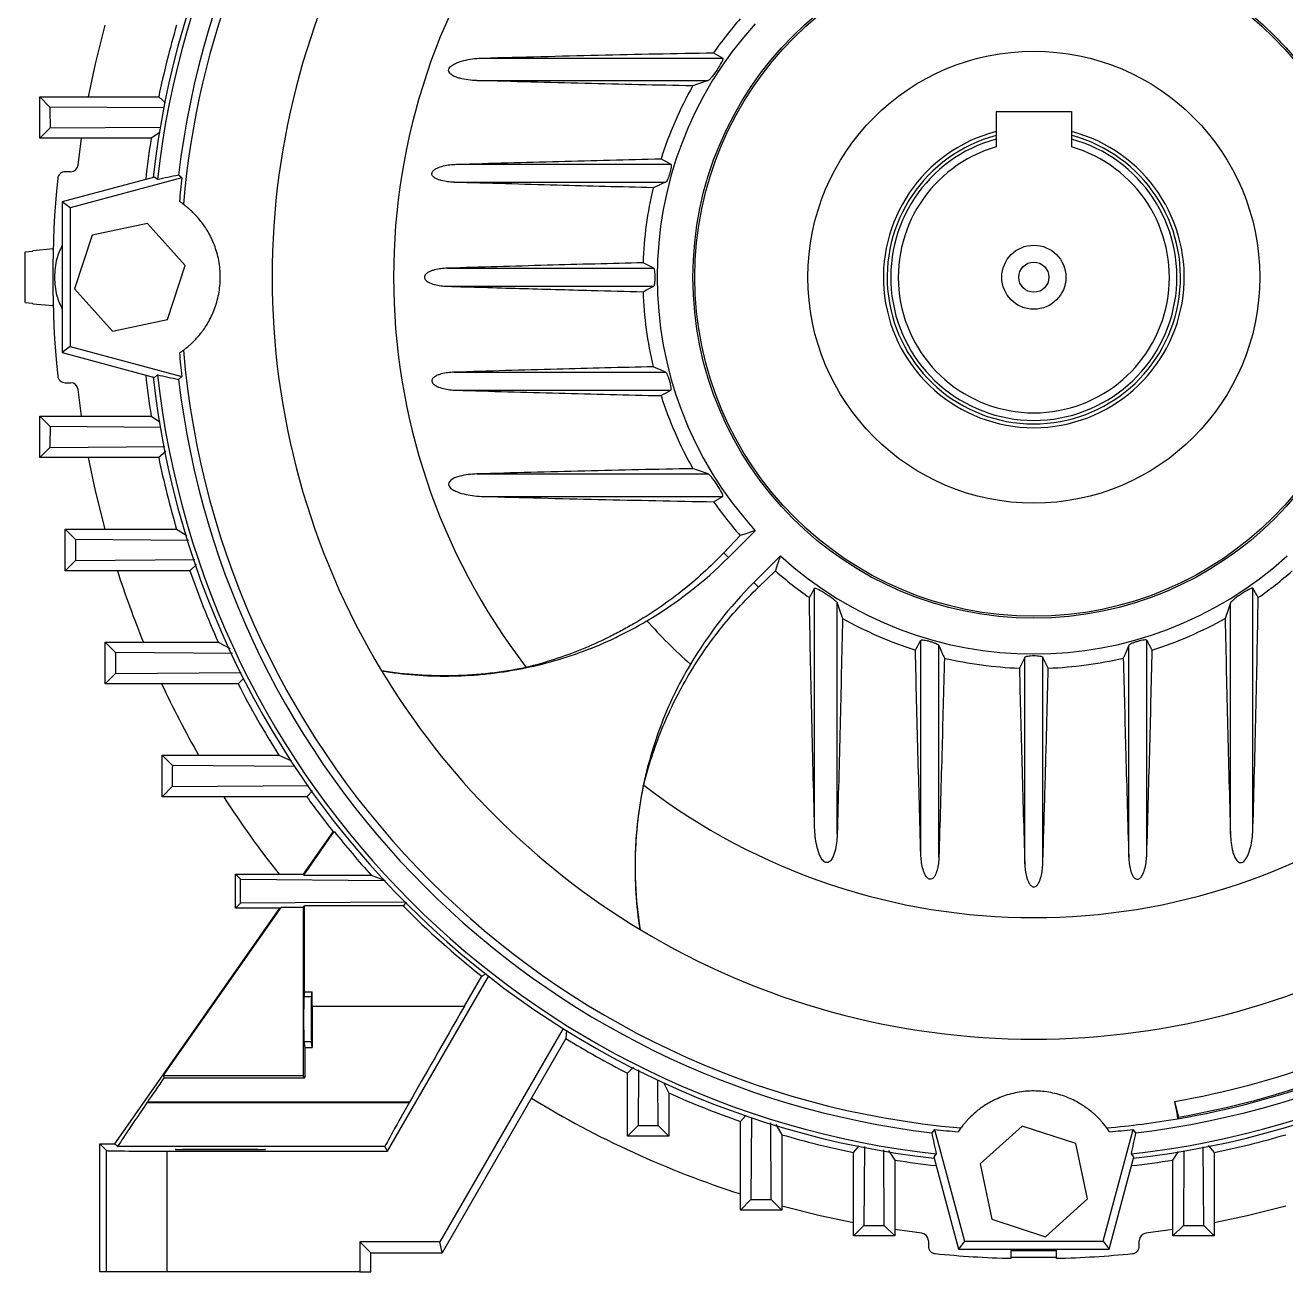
# Model space of a CAD drawing. Extents: x 49 to 1991, y 37 to 1201.
# Drawn here: x 624 to 791.4, y 460.3 to 625.8 of the extents above; entities that cross this region are included whole.
import ezdxf

# ---------------------------------------------------------------- set-up
doc = ezdxf.new("R2010")
doc.units = 0
doc.layers.get('0').update_dxf_attribs({"linetype": 'CONTINUOUS'})

msp = doc.modelspace()

# ---------------------------------------------------------------- linework, layer by layer
at = {"color": 7, "linetype": 'CONTINUOUS'}
for p, q in [((684.87, 621.44), (716.65, 621.44)), ((684, 618.45), (714.71, 618.45)), ((627.32, 614.94), (625.97, 616.3)), ((625.97, 616.3), (641.76, 616.3)), ((625.97, 610.8), (625.97, 616.3)), ((641.76, 616.3), (642.68, 615.51)), ((642.52, 614.82), (627.32, 614.94)), ((752.94, 614.35), (762.94, 614.35)), ((752.94, 614.35), (752.94, 609.64)), ((762.94, 614.35), (762.94, 609.64)), ((627.33, 612.16), (625.97, 610.8)), ((627.33, 612.16), (641.98, 612.27)), ((641.89, 611.54), (640.76, 610.8)), ((640.76, 610.8), (625.97, 610.8)), ((631.06, 607.23), (631.53, 610.8)), ((630.07, 606.35), (629.34, 606.35)), ((644.83, 605.52), (644.39, 605.9)), ((681.31, 607.34), (709.76, 607.34)), ((641.19, 605.63), (628.94, 602.35)), ((644.83, 605.52), (629.99, 601.54)), ((641.58, 605.3), (641.19, 605.63)), ((680.98, 604.95), (709.08, 604.95)), ((629.99, 601.54), (628.94, 602.35)), ((628.94, 602.35), (628.94, 582.35)), ((629.99, 601.54), (629.99, 583.15)), ((640.27, 599.48), (632.92, 597.93)), ((645.28, 593.9), (640.27, 599.48)), ((632.92, 597.93), (630.59, 590.8)), ((627.74, 596.1), (625.04, 595.86)), ((625.04, 595.8), (625.04, 595.86)), ((627.74, 595.96), (627.74, 596.1)), ((624.04, 588.98), (624.04, 595.71)), ((642.95, 586.76), (645.28, 593.9)), ((680.09, 593.54), (707.49, 593.54)), ((630.59, 590.8), (635.61, 585.21)), ((680.09, 591.15), (707.49, 591.15)), ((625.04, 588.83), (625.04, 588.89)), ((625.04, 588.83), (627.74, 588.6)), ((627.74, 588.6), (627.74, 588.74)), ((635.61, 585.21), (642.95, 586.76)), ((629.99, 583.15), (628.94, 582.35)), ((629.99, 583.15), (644.83, 579.17)), ((628.94, 582.35), (641.19, 579.06)), ((641.19, 579.06), (641.58, 579.39)), ((644.39, 578.79), (644.83, 579.17)), ((680.98, 579.74), (709.08, 579.74)), ((629.34, 578.35), (630.07, 578.35)), ((631.53, 573.9), (631.06, 577.46)), ((681.31, 577.35), (709.76, 577.35)), ((627.33, 572.53), (625.97, 573.9)), ((625.97, 573.9), (640.76, 573.9)), ((625.97, 568.4), (625.97, 573.9)), ((642.05, 572.42), (627.33, 572.53)), ((640.76, 573.9), (641.9, 573.15)), ((627.32, 569.76), (625.97, 568.4)), ((627.32, 569.76), (642.59, 569.87)), ((642.72, 569.23), (641.76, 568.4)), ((641.76, 568.4), (625.97, 568.4)), ((684, 566.24), (714.71, 566.24)), ((684.87, 563.25), (716.65, 563.25)), ((630.71, 557.53), (629.34, 558.9)), ((629.34, 558.9), (644.13, 558.9)), ((629.34, 553.4), (629.34, 558.9)), ((645.73, 557.42), (630.71, 557.53)), ((644.13, 558.9), (645.51, 558.08)), ((718.96, 558.06), (716.79, 555.79)), ((717.41, 555.17), (720.95, 558.71)), ((717.41, 555.17), (716.79, 555.79)), ((630.7, 554.75), (629.34, 553.4)), ((630.7, 554.75), (646.56, 554.87)), ((646.77, 554.22), (645.89, 553.4)), ((724.3, 555.36), (720.76, 551.82)), ((645.89, 553.4), (629.34, 553.4)), ((721.38, 551.2), (723.65, 553.36)), ((720.76, 551.82), (721.38, 551.2)), ((728.84, 519.28), (728.84, 551.06)), ((787.03, 519.28), (787.03, 551.06)), ((731.83, 518.41), (731.83, 549.11)), ((784.04, 518.41), (784.04, 549.11)), ((636.03, 542.53), (634.66, 543.9)), ((634.66, 543.9), (649.66, 543.9)), ((634.66, 538.4), (634.66, 543.9)), ((649.66, 543.9), (651.26, 543.07)), ((742.94, 515.72), (742.94, 544.17)), ((772.93, 515.72), (772.93, 544.17)), ((651.55, 542.42), (636.03, 542.53)), ((745.33, 515.39), (745.33, 543.49)), ((770.54, 515.39), (770.54, 543.49)), ((756.74, 514.5), (756.74, 541.9)), ((759.13, 514.5), (759.13, 541.9)), ((636.02, 539.75), (634.66, 538.4)), ((636.02, 539.75), (652.71, 539.87)), ((653.04, 539.15), (652.3, 538.4)), ((652.3, 538.4), (634.66, 538.4)), ((643.57, 527.53), (642.2, 528.9)), ((642.2, 528.9), (657.71, 528.9)), ((642.2, 523.4), (642.2, 528.9)), ((657.71, 528.9), (659.39, 528.15)), ((659.82, 527.43), (643.57, 527.53)), ((643.56, 524.75), (642.2, 523.4)), ((643.56, 524.75), (661.66, 524.87)), ((662.16, 524.2), (661.41, 523.4)), ((661.41, 523.4), (642.2, 523.4)), ((660.97, 513.1), (664.92, 518.74)), ((661.03, 512.99), (665.07, 518.77)), ((664.92, 518.74), (665.07, 518.77)), ((652.6, 512.44), (651.95, 513.1)), ((651.95, 513.1), (660.97, 513.1)), ((651.95, 508.6), (651.95, 513.1)), ((652.6, 509.25), (652.6, 512.44)), ((652.6, 512.44), (671.67, 512.3)), ((660.97, 513.1), (661.03, 512.99)), ((661.03, 512.99), (669.96, 512.99)), ((652.6, 509.25), (651.95, 508.6)), ((674.45, 509.41), (652.6, 509.25)), ((660.94, 508.7), (661.13, 508.9)), ((674.2, 508.9), (661.13, 508.9)), ((661.13, 497.51), (661.13, 508.9)), ((635.94, 477.35), (657.82, 508.6)), ((642.37, 486.35), (658.02, 508.7)), ((657.82, 508.6), (651.95, 508.6)), ((658.02, 508.7), (657.82, 508.6)), ((660.94, 508.7), (658.02, 508.7)), ((660.94, 508.7), (660.94, 486.35)), ((672.15, 476.36), (685.55, 499.56)), ((682.36, 495.6), (684.66, 499.58)), ((684.66, 499.58), (685.2, 499.92)), ((661.13, 497.51), (661.03, 496.84)), ((661.13, 497.51), (662.13, 497.51)), ((662.03, 496.84), (662.13, 497.51)), ((662.13, 495.6), (662.13, 497.51)), ((662.03, 496.84), (661.03, 496.84)), ((662.13, 495.6), (682.36, 495.6)), ((695.44, 492.63), (679.1, 464.32)), ((695.88, 492.42), (695.81, 491.3)), ((661.03, 490.86), (661.15, 490.1)), ((662.03, 490.86), (661.03, 490.86)), ((662.15, 490.1), (662.03, 490.86)), ((695.81, 491.3), (679.38, 462.85)), ((661.15, 490.1), (662.15, 490.1)), ((703.99, 486.7), (704.8, 487.51)), ((705.46, 487.16), (705.41, 479.77)), ((642.37, 486.35), (642.49, 486.11)), ((660.94, 486.35), (642.37, 486.35)), ((642.49, 486.11), (661.17, 486.11)), ((661.17, 486.11), (660.94, 486.35)), ((703.99, 478.35), (703.99, 486.7)), ((708.06, 479.78), (708.02, 485.79)), ((708.77, 485.46), (709.49, 484.07)), ((709.49, 484.07), (709.49, 478.35)), ((640.23, 482.83), (640.26, 482.87)), ((640.23, 482.83), (675.04, 482.83)), ((675.06, 482.87), (640.26, 482.87)), ((675.06, 482.87), (675.04, 482.83)), ((776.6, 482.96), (777.15, 480.88)), ((718.99, 480.3), (719.71, 481.07)), ((718.99, 468.53), (718.99, 480.3)), ((720.46, 480.81), (720.38, 469.92)), ((777.15, 480.88), (777, 480.64)), ((705.41, 479.77), (703.99, 478.35)), ((708.06, 479.78), (709.49, 478.35)), ((723.09, 469.93), (723.02, 480.1)), ((723.68, 479.91), (724.49, 478.54)), ((744.77, 479.24), (744.38, 478.79)), ((744.77, 479.24), (748.74, 464.39)), ((756.39, 479.69), (750.8, 474.68)), ((763.52, 477.36), (756.39, 479.69)), ((767.13, 464.39), (771.11, 479.24)), ((771.5, 478.79), (771.11, 479.24)), ((633.94, 477.35), (635.94, 477.35)), ((634.85, 476.43), (633.94, 477.35)), ((633.94, 460.35), (633.94, 477.35)), ((635.94, 477.35), (636.36, 476.98)), ((671.8, 476.98), (636.36, 476.98)), ((672.15, 476.36), (671.8, 476.98)), ((709.49, 478.35), (703.99, 478.35)), ((724.49, 478.54), (724.49, 468.53)), ((733.99, 476.17), (734.77, 477.07)), ((735.46, 476.96), (735.38, 466.5)), ((765.07, 470.02), (763.52, 477.36)), ((781.1, 477.09), (781.89, 476.17)), ((634.85, 460.35), (634.85, 476.43)), ((642.85, 476.36), (642.85, 460.35)), ((642.85, 476.36), (672.15, 476.36)), ((733.99, 465.1), (733.99, 476.17)), ((738.09, 466.5), (738.02, 476.54)), ((738.66, 476.43), (739.49, 475.17)), ((744.99, 475.98), (744.66, 475.6)), ((744.66, 475.6), (747.94, 463.35)), ((767.94, 463.35), (771.22, 475.6)), ((771.22, 475.6), (770.89, 475.98)), ((776.39, 475.17), (777.13, 476.3)), ((777.86, 476.39), (777.79, 466.5)), ((780.49, 466.5), (780.42, 476.93)), ((781.89, 476.17), (781.89, 465.1)), ((739.49, 475.17), (739.49, 465.1)), ((750.8, 474.68), (752.35, 467.33)), ((776.39, 465.1), (776.39, 475.17)), ((720.38, 469.92), (718.99, 468.53)), ((723.09, 469.93), (724.49, 468.53)), ((759.49, 465), (765.07, 470.02)), ((724.49, 468.53), (718.99, 468.53)), ((752.35, 467.33), (759.49, 465)), ((735.38, 466.5), (733.99, 465.1)), ((738.09, 466.5), (739.49, 465.1)), ((743.05, 465.47), (739.49, 465.94)), ((776.39, 465.94), (772.82, 465.47)), ((777.79, 466.5), (776.39, 465.1)), ((780.49, 466.5), (781.89, 465.1)), ((679.1, 464.32), (668.47, 464.32)), ((668.47, 464.32), (668.47, 460.35)), ((668.47, 464.32), (669.94, 462.85)), ((679.38, 462.85), (679.1, 464.32)), ((739.49, 465.1), (733.99, 465.1)), ((743.94, 464.47), (743.94, 463.75)), ((748.74, 464.39), (747.94, 463.35)), ((748.74, 464.39), (767.13, 464.39)), ((767.13, 464.39), (767.94, 463.35)), ((771.94, 463.75), (771.94, 464.47)), ((781.89, 465.1), (776.39, 465.1)), ((669.94, 460.35), (669.94, 462.85)), ((669.94, 462.85), (679.38, 462.85)), ((747.94, 463.35), (767.94, 463.35)), ((754.94, 463.15), (760.94, 463.15)), ((754.94, 462.13), (754.94, 463.15)), ((760.94, 462.13), (760.94, 463.15)), ((634.85, 460.35), (633.94, 460.35)), ((642.85, 460.35), (634.85, 460.35)), ((668.47, 460.35), (642.85, 460.35)), ((668.47, 460.35), (669.94, 460.35))]:
    msp.add_line(p, q, dxfattribs=at)
at = {"color": 7, "linetype": 'CONTINUOUS', "flags": 128}
for points in [[(632.45, 616.3), (633.37, 620.69), (634.65, 625.8)], [(715.42, 622.14), (716.04, 621.79), (716.65, 621.44)], [(708.46, 608.07), (708.78, 607.88), (709.11, 607.7), (709.76, 607.34)], [(624.04, 595.71), (624.53, 595.75), (625.04, 595.8)], [(624.04, 588.98), (624.53, 588.94), (625.04, 588.89)], [(708.46, 576.63), (708.78, 576.81), (709.11, 576.99), (709.76, 577.35)], [(634.65, 558.9), (633.37, 564), (632.45, 568.4)], [(715.42, 562.55), (716.04, 562.9), (716.65, 563.25)], [(728.14, 549.83), (728.49, 550.45), (728.84, 551.06)], [(787.73, 549.83), (787.38, 550.45), (787.03, 551.06)], [(742.22, 542.87), (742.4, 543.19), (742.58, 543.52), (742.94, 544.17)], [(773.66, 542.87), (773.48, 543.19), (773.3, 543.52), (772.93, 544.17)], [(674.66, 509.41), (674.51, 509.25), (674.2, 508.9)], [(733.99, 466.86), (729.59, 467.78), (724.49, 469.05)], [(791.39, 469.05), (786.28, 467.78), (781.89, 466.86)]]:
    msp.add_lwpolyline(points, dxfattribs=at)
at = {"color": 7, "linetype": 'CONTINUOUS'}
for radius in [45.26, 45, 30, 4.25, 2]:
    msp.add_circle((757.94, 592.35), radius, dxfattribs=at)
for centre, radius, start, end in [((757.94, 592.35), 117.68, 96.4559, 173.5441), ((757.94, 592.35), 117.08, 96.3514, 173.6486), ((757.94, 592.35), 117.08, 6.3514, 83.6486), ((757.94, 592.35), 117.68, 6.4559, 83.5441), ((757.94, 592.35), 114.36, 96.8084, 173.1916), ((757.94, 592.35), 113.32, 4.9002, 85.0998), ((757.94, 592.35), 114.36, 6.8084, 83.1916), ((757.94, 592.35), 113.32, 110.3164, 175.0998), ((757.94, 592.35), 101.13, 148.8855, 211.1145), ((757.94, 592.35), 85, 142.456, 217.544), ((757.94, 592.35), 50, 137.7154, 222.2846), ((757.94, 592.35), 51.92, 138.6658, 144.9775), ((757.94, 592.35), 118.62, 163.6209, 168.3517), ((757.94, 592.35), 51.92, 150.7053, 162.3758), ((757.94, 592.35), 19.97, 104.496, 75.504), ((757.94, 592.35), 19.47, 104.8767, 74.8322), ((757.94, 592.35), 118.62, 171.052, 173.7219), ((757.94, 592.35), 19, 105.2575, 74.7425), ((757.94, 592.35), 18, 106.1276, 73.8724), ((630.07, 607.35), 1, 270, 353.3096), ((757.94, 592.35), 130.25, 174.2274, 185.7726), ((757.94, 592.35), 113.87, 173.3571, 174.941), ((757.94, 592.35), 51.92, 166.7692, 177.8844), ((757.94, 592.35), 51.92, 182.1156, 193.2308), ((757.94, 592.35), 113.32, 184.9002, 265.0998), ((757.94, 592.35), 113.87, 185.059, 186.6429), ((757.94, 592.35), 118.62, 186.2781, 188.948), ((757.94, 592.35), 117.68, 186.4559, 263.5441), ((757.94, 592.35), 117.08, 186.3514, 263.6486), ((757.94, 592.35), 117.08, 276.3514, 353.6486), ((757.94, 592.35), 117.68, 276.4559, 353.5441), ((630.07, 577.35), 1, 6.6904, 90), ((757.94, 592.35), 114.36, 186.8084, 263.1916), ((757.94, 592.35), 114.36, 276.8084, 353.1916), ((757.94, 592.35), 51.92, 197.6242, 209.2947), ((757.94, 592.35), 118.62, 191.6483, 196.3791), ((757.94, 592.35), 51.92, 215.0225, 221.3342), ((678.43, 594.15), 55.13, 300.6994, 315), ((757.94, 592.35), 50, 227.7154, 312.2846), ((757.94, 592.35), 127.75, 197.7517, 202.2876), ((757.94, 592.35), 118.62, 199.1691, 204.1072), ((757.94, 592.35), 51.92, 228.6658, 234.9775), ((757.94, 592.35), 51.92, 305.0225, 311.3342), ((759.75, 512.84), 55.13, 135, 149.3006), ((757.94, 592.35), 68.68, 221.5968, 228.4032), ((757.94, 592.35), 51.92, 240.7053, 252.3758), ((757.94, 592.35), 51.92, 287.6242, 299.2947), ((757.94, 592.35), 51.92, 256.7692, 267.8844), ((757.94, 592.35), 51.92, 272.1156, 283.2308), ((757.94, 592.35), 101.13, 211.1145, 238.8855), ((757.94, 592.35), 127.75, 204.9805, 209.7801), ((757.94, 592.35), 118.62, 207.0528, 212.337), ((757.94, 592.35), 85, 232.456, 307.544), ((757.94, 592.35), 127.75, 212.665, 218.3419), ((757.94, 592.35), 118.62, 215.5395, 218.3563), ((757.94, 592.35), 118.48, 218.389, 222.0491), ((757.94, 592.35), 118.22, 224.9009, 231.6923), ((757.94, 592.35), 101.13, 238.8855, 301.1145), ((757.94, 592.35), 118.62, 238.4145, 242.9472), ((757.94, 592.35), 110.97, 279.6791, 290.3209), ((757.94, 592.35), 113.32, 279.6836, 290.3164), ((757.94, 592.35), 113.11, 279.7802, 290.2198), ((757.94, 592.35), 118.62, 245.8928, 250.8309), ((757.94, 592.35), 127.75, 238.5278, 252.2483), ((757.94, 592.35), 113.32, 274.9002, 279.6836), ((757.94, 592.35), 113.87, 263.3571, 264.941), ((757.94, 592.35), 113.87, 275.059, 276.6429), ((757.94, 592.35), 118.62, 253.6209, 258.3517), ((757.94, 592.35), 118.62, 281.6483, 286.3791), ((757.94, 592.35), 118.62, 261.052, 263.7219), ((757.94, 592.35), 118.62, 276.2781, 278.948), ((742.94, 464.47), 1, 0, 83.3096), ((772.94, 464.47), 1, 96.6904, 180), ((757.94, 592.35), 130.25, 264.2274, 268.6802), ((757.94, 592.35), 130.25, 271.3198, 275.7726)]:
    msp.add_arc(centre, radius, start, end, dxfattribs=at)
for centre, major_axis, ratio, start_param, end_param in [((661.04, 493.85), (0, 3), 0.013091, 0.087266, 3.054326), ((662.04, 493.85), (0, 3), 0.013091, 0.087266, 3.054326), ((662.37, 495.6), (0, 18), 0.013091, 1.570796, 1.881202), ((682.54, 495.6), (10.39, 18), 0.007558, 1.57516, 2.360558), ((661.37, 495.6), (0, 18), 0.013091, 1.881202, 2.12592), ((649.38, 495.6), (12.61, 18), 0.010723, 2.133429, 2.363704), ((650.36, 496.98), (14.01, 20), 0.010723, 2.363704, 3.140375), ((683.35, 496.98), (11.55, 20), 0.007558, 2.360558, 3.13723), ((642.85, 476.43), (8, 0), 0.008727, 3.150319, 4.712389)]:
    msp.add_ellipse(centre, major_axis=major_axis, ratio=ratio, start_param=start_param, end_param=end_param, dxfattribs=at)
msp.add_ellipse((649.94, 476.57), major_axis=(6, 0), ratio=0.008727, dxfattribs=at)
for points, knots in [([(684, 618.45), (683.62, 618.46), (683.23, 618.49), (682.47, 618.59), (682.1, 618.65), (681.54, 618.8), (681.36, 618.86), (680.99, 619.01), (680.82, 619.09), (680.58, 619.26), (680.5, 619.32), (680.37, 619.47), (680.31, 619.55), (680.25, 619.74), (680.24, 619.85), (680.29, 620.05), (680.35, 620.14), (680.47, 620.29), (680.55, 620.36), (680.71, 620.49), (680.79, 620.54), (681.05, 620.69), (681.23, 620.77), (681.78, 620.99), (682.16, 621.09), (682.93, 621.26), (683.32, 621.32), (684.09, 621.4), (684.48, 621.43), (684.87, 621.44)], [0, 0, 0, 0, 0.125, 0.125, 0.25, 0.25, 0.3125, 0.3125, 0.375, 0.375, 0.40625, 0.40625, 0.4375, 0.4375, 0.46875, 0.46875, 0.5, 0.5, 0.53125, 0.53125, 0.5625, 0.5625, 0.625, 0.625, 0.75, 0.75, 0.875, 0.875, 1, 1, 1, 1]), ([(684.87, 621.44), (689.95, 621.58), (695.03, 621.71), (705.21, 621.95), (710.31, 622.05), (715.42, 622.14)], [0, 0, 0, 0, 0.5, 0.5, 1, 1, 1, 1]), ([(716.65, 621.44), (716.67, 621.43), (716.67, 621.41), (716.67, 621.35), (716.67, 621.31), (716.64, 621.22), (716.62, 621.16), (716.56, 621.03), (716.53, 620.96), (716.33, 620.59), (716.11, 620.23), (715.77, 619.71), (715.66, 619.54), (715.43, 619.23), (715.32, 619.08), (715.1, 618.81), (715, 618.7), (714.87, 618.57), (714.83, 618.53), (714.76, 618.48), (714.73, 618.46), (714.71, 618.45)], [0, 0, 0, 0, 0.0625, 0.0625, 0.125, 0.125, 0.1875, 0.1875, 0.25, 0.25, 0.5, 0.5, 0.625, 0.625, 0.75, 0.75, 0.875, 0.875, 0.9375, 0.9375, 1, 1, 1, 1]), ([(712.66, 617.75), (707.87, 617.84), (703.09, 617.95), (693.54, 618.19), (688.77, 618.32), (684, 618.45)], [0, 0, 0, 0, 0.5, 0.5, 1, 1, 1, 1]), ([(714.71, 618.45), (714.36, 618.34), (714.02, 618.22), (713.68, 618.1), (713.34, 617.98), (713, 617.87), (712.66, 617.75)], [0, 0, 0, 0, 0.004148633, 0.004148633, 0.004148633, 0.008297319, 0.008297319, 0.008297319, 0.008297319]), ([(681.31, 607.34), (685.83, 607.48), (690.35, 607.61), (699.4, 607.85), (703.93, 607.96), (708.46, 608.07)], [0, 0, 0, 0, 0.5, 0.5, 1, 1, 1, 1]), ([(629.34, 606.35), (629.22, 606.35), (629.1, 606.32), (628.87, 606.24), (628.76, 606.17), (628.49, 605.92), (628.37, 605.69), (628.35, 605.45)], [0, 0, 0, 0, 0.25, 0.25, 0.5, 0.5, 1, 1, 1, 1]), ([(680.98, 604.95), (680.69, 604.96), (680.4, 604.98), (679.83, 605.06), (679.55, 605.11), (679.13, 605.22), (679, 605.27), (678.72, 605.37), (678.59, 605.43), (678.4, 605.55), (678.34, 605.59), (678.23, 605.69), (678.17, 605.74), (678.09, 605.86), (678.05, 605.93), (678.02, 606.08), (678.03, 606.16), (678.08, 606.31), (678.12, 606.38), (678.22, 606.49), (678.27, 606.55), (678.45, 606.69), (678.58, 606.76), (678.99, 606.96), (679.27, 607.05), (679.84, 607.19), (680.13, 607.24), (680.72, 607.31), (681.01, 607.33), (681.31, 607.34)], [0, 0, 0, 0, 0.125, 0.125, 0.25, 0.25, 0.3125, 0.3125, 0.375, 0.375, 0.40625, 0.40625, 0.4375, 0.4375, 0.46875, 0.46875, 0.5, 0.5, 0.53125, 0.53125, 0.5625, 0.5625, 0.625, 0.625, 0.75, 0.75, 0.875, 0.875, 1, 1, 1, 1]), ([(709.76, 607.34), (709.78, 607.33), (709.8, 607.29), (709.81, 607.15), (709.8, 607.05), (709.77, 606.83), (709.74, 606.69), (709.68, 606.41), (709.64, 606.27), (709.56, 605.97), (709.51, 605.83), (709.42, 605.56), (709.37, 605.44), (709.23, 605.12), (709.14, 604.98), (709.08, 604.95)], [0, 0, 0, 0, 0.125, 0.125, 0.25, 0.25, 0.375, 0.375, 0.5, 0.5, 0.625, 0.625, 0.75, 0.75, 1, 1, 1, 1]), ([(707.4, 604.23), (705.27, 604.28), (703.14, 604.33), (701.02, 604.39), (698.89, 604.44), (696.76, 604.5), (694.64, 604.56), (692.36, 604.62), (690.08, 604.68), (687.81, 604.75), (685.53, 604.81), (683.26, 604.88), (680.98, 604.95)], [0, 0, 0, 0, 0.00660195, 0.00660195, 0.00660195, 0.01320391, 0.01320391, 0.01320391, 0.02026936, 0.02026936, 0.02026936, 0.02733484, 0.02733484, 0.02733484, 0.02733484]), ([(709.08, 604.95), (708.8, 604.83), (708.52, 604.71), (708.24, 604.59), (708.1, 604.53), (707.96, 604.47), (707.82, 604.41), (707.68, 604.35), (707.54, 604.29), (707.4, 604.23)], [0, 0, 0, 0, 0.004234963, 0.004234963, 0.004234963, 0.006352448, 0.006352448, 0.006352448, 0.008469934, 0.008469934, 0.008469934, 0.008469934]), ([(645.03, 582.67), (645.07, 582.69), (645.15, 582.75), (645.4, 582.94), (645.56, 583.08), (645.87, 583.34), (645.98, 583.44), (646.22, 583.66), (646.35, 583.79), (646.62, 584.06), (646.76, 584.21), (647.05, 584.54), (647.21, 584.72), (647.67, 585.31), (647.99, 585.76), (648.45, 586.54), (648.6, 586.82), (648.88, 587.41), (649.01, 587.71), (649.26, 588.35), (649.37, 588.68), (649.57, 589.37), (649.66, 589.73), (649.86, 590.82), (649.94, 591.56), (649.94, 593.08), (649.87, 593.83), (649.67, 594.92), (649.58, 595.28), (649.38, 595.97), (649.27, 596.3), (649.03, 596.94), (648.89, 597.25), (648.61, 597.85), (648.46, 598.12), (648.16, 598.65), (648, 598.89), (647.69, 599.35), (647.53, 599.57), (647.06, 600.16), (646.76, 600.49), (646.35, 600.9), (646.23, 601.03), (645.99, 601.25), (645.87, 601.35), (645.57, 601.61), (645.4, 601.74), (645.15, 601.94), (645.07, 602), (645.03, 602.03)], [0, 0, 0, 0, 0.0625, 0.0625, 0.125, 0.125, 0.15625, 0.15625, 0.1875, 0.1875, 0.21875, 0.21875, 0.25, 0.25, 0.3125, 0.3125, 0.34375, 0.34375, 0.375, 0.375, 0.40625, 0.40625, 0.4375, 0.4375, 0.5, 0.5, 0.5625, 0.5625, 0.59375, 0.59375, 0.625, 0.625, 0.65625, 0.65625, 0.6875, 0.6875, 0.71875, 0.71875, 0.75, 0.75, 0.8125, 0.8125, 0.84375, 0.84375, 0.875, 0.875, 0.9375, 0.9375, 1, 1, 1, 1]), ([(628.94, 596.6), (628.68, 596.01), (628.08, 594.66), (627.86, 592.35), (628.08, 590.03), (628.68, 588.68), (628.94, 588.1)], [0, 0, 0, 0, 0.218005, 0.5, 0.781995, 1, 1, 1, 1]), ([(706.06, 594.26), (703.93, 594.21), (701.81, 594.16), (699.68, 594.1), (697.56, 594.05), (695.43, 593.99), (693.31, 593.93), (691.1, 593.87), (688.9, 593.81), (686.7, 593.74), (684.5, 593.68), (682.3, 593.61), (680.09, 593.54)], [0, 0, 0, 0, 0.00660195, 0.00660195, 0.00660195, 0.0132039, 0.0132039, 0.0132039, 0.02004634, 0.02004634, 0.02004634, 0.02688879, 0.02688879, 0.02688879, 0.02688879]), ([(707.49, 593.54), (707.25, 593.66), (707.01, 593.78), (706.77, 593.9), (706.54, 594.02), (706.3, 594.14), (706.06, 594.26)], [0, 0, 0, 0, 0.004206289, 0.004206289, 0.004206289, 0.00841258, 0.00841258, 0.00841258, 0.00841258]), ([(680.09, 593.54), (679.8, 593.53), (679.52, 593.51), (678.95, 593.44), (678.67, 593.39), (678.25, 593.28), (678.12, 593.24), (677.84, 593.14), (677.71, 593.08), (677.45, 592.94), (677.33, 592.86), (677.17, 592.7), (677.12, 592.64), (677.05, 592.5), (677.03, 592.43), (677.03, 592.28), (677.05, 592.2), (677.11, 592.07), (677.16, 592.01), (677.31, 591.85), (677.44, 591.76), (677.82, 591.55), (678.1, 591.46), (678.66, 591.31), (678.94, 591.26), (679.52, 591.18), (679.8, 591.16), (680.09, 591.15)], [0, 0, 0, 0, 0.125, 0.125, 0.25, 0.25, 0.3125, 0.3125, 0.375, 0.375, 0.4375, 0.4375, 0.46875, 0.46875, 0.5, 0.5, 0.53125, 0.53125, 0.5625, 0.5625, 0.625, 0.625, 0.75, 0.75, 0.875, 0.875, 1, 1, 1, 1]), ([(707.49, 591.15), (707.52, 591.16), (707.54, 591.2), (707.59, 591.33), (707.61, 591.42), (707.64, 591.64), (707.65, 591.77), (707.67, 592.05), (707.67, 592.2), (707.67, 592.49), (707.67, 592.65), (707.65, 592.92), (707.64, 593.05), (707.61, 593.27), (707.59, 593.36), (707.54, 593.49), (707.52, 593.53), (707.49, 593.54)], [0, 0, 0, 0, 0.125, 0.125, 0.25, 0.25, 0.375, 0.375, 0.5, 0.5, 0.625, 0.625, 0.75, 0.75, 0.875, 0.875, 1, 1, 1, 1]), ([(680.09, 591.15), (681.69, 591.1), (683.28, 591.05), (684.87, 591.01), (686.47, 590.96), (688.06, 590.91), (689.65, 590.87), (691.25, 590.82), (692.84, 590.78), (694.43, 590.73), (696.03, 590.69), (697.62, 590.65), (699.21, 590.6), (701.49, 590.54), (703.78, 590.49), (706.06, 590.43)], [0, 0, 0, 0, 0.00495025, 0.00495025, 0.00495025, 0.00990049, 0.00990049, 0.00990049, 0.01485074, 0.01485074, 0.01485074, 0.01980098, 0.01980098, 0.01980098, 0.02688879, 0.02688879, 0.02688879, 0.02688879]), ([(706.06, 590.43), (706.3, 590.55), (706.54, 590.67), (706.77, 590.79), (707.01, 590.91), (707.25, 591.03), (707.49, 591.15)], [0, 0, 0, 0, 0.004206289, 0.004206289, 0.004206289, 0.00841258, 0.00841258, 0.00841258, 0.00841258]), ([(628.35, 579.25), (628.36, 579.12), (628.4, 579.01), (628.51, 578.79), (628.58, 578.69), (628.85, 578.44), (629.1, 578.35), (629.34, 578.35)], [0, 0, 0, 0, 0.25, 0.25, 0.5, 0.5, 1, 1, 1, 1]), ([(680.98, 579.74), (680.69, 579.73), (680.4, 579.71), (679.83, 579.64), (679.55, 579.59), (679.13, 579.47), (679, 579.43), (678.72, 579.32), (678.59, 579.26), (678.4, 579.14), (678.34, 579.1), (678.23, 579.01), (678.17, 578.95), (678.09, 578.83), (678.05, 578.76), (678.02, 578.61), (678.03, 578.53), (678.08, 578.38), (678.12, 578.32), (678.22, 578.2), (678.27, 578.15), (678.45, 578.01), (678.58, 577.93), (678.99, 577.74), (679.27, 577.65), (679.84, 577.51), (680.13, 577.45), (680.72, 577.38), (681.01, 577.36), (681.31, 577.35)], [0, 0, 0, 0, 0.125, 0.125, 0.25, 0.25, 0.3125, 0.3125, 0.375, 0.375, 0.40625, 0.40625, 0.4375, 0.4375, 0.46875, 0.46875, 0.5, 0.5, 0.53125, 0.53125, 0.5625, 0.5625, 0.625, 0.625, 0.75, 0.75, 0.875, 0.875, 1, 1, 1, 1]), ([(707.4, 580.46), (705.27, 580.41), (703.14, 580.36), (701.02, 580.31), (698.89, 580.25), (696.76, 580.2), (694.64, 580.14), (692.36, 580.08), (690.08, 580.01), (687.81, 579.95), (685.53, 579.88), (683.26, 579.81), (680.98, 579.74)], [0, 0, 0, 0, 0.00660195, 0.00660195, 0.00660195, 0.01320391, 0.01320391, 0.01320391, 0.02026936, 0.02026936, 0.02026936, 0.02733484, 0.02733484, 0.02733484, 0.02733484]), ([(709.08, 579.74), (708.8, 579.86), (708.52, 579.98), (708.24, 580.1), (708.1, 580.16), (707.96, 580.22), (707.82, 580.28), (707.68, 580.34), (707.54, 580.4), (707.4, 580.46)], [0, 0, 0, 0, 0.004234963, 0.004234963, 0.004234963, 0.006352448, 0.006352448, 0.006352448, 0.008469934, 0.008469934, 0.008469934, 0.008469934]), ([(709.76, 577.35), (709.78, 577.36), (709.8, 577.41), (709.81, 577.54), (709.8, 577.64), (709.77, 577.87), (709.74, 578), (709.68, 578.28), (709.64, 578.43), (709.56, 578.72), (709.51, 578.87), (709.42, 579.13), (709.37, 579.26), (709.23, 579.58), (709.14, 579.72), (709.08, 579.74)], [0, 0, 0, 0, 0.125, 0.125, 0.25, 0.25, 0.375, 0.375, 0.5, 0.5, 0.625, 0.625, 0.75, 0.75, 1, 1, 1, 1]), ([(681.31, 577.35), (685.83, 577.21), (690.35, 577.09), (699.4, 576.84), (703.93, 576.73), (708.46, 576.63)], [0, 0, 0, 0, 0.5, 0.5, 1, 1, 1, 1]), ([(684, 566.24), (683.62, 566.23), (683.23, 566.2), (682.47, 566.11), (682.1, 566.04), (681.54, 565.89), (681.36, 565.83), (680.99, 565.69), (680.82, 565.6), (680.58, 565.43), (680.5, 565.37), (680.37, 565.23), (680.31, 565.14), (680.25, 564.95), (680.24, 564.85), (680.29, 564.65), (680.35, 564.56), (680.47, 564.4), (680.55, 564.33), (680.71, 564.21), (680.79, 564.15), (681.05, 564), (681.23, 563.92), (681.78, 563.7), (682.16, 563.6), (682.93, 563.43), (683.32, 563.37), (684.09, 563.29), (684.48, 563.26), (684.87, 563.25)], [0, 0, 0, 0, 0.125, 0.125, 0.25, 0.25, 0.3125, 0.3125, 0.375, 0.375, 0.40625, 0.40625, 0.4375, 0.4375, 0.46875, 0.46875, 0.5, 0.5, 0.53125, 0.53125, 0.5625, 0.5625, 0.625, 0.625, 0.75, 0.75, 0.875, 0.875, 1, 1, 1, 1]), ([(712.66, 566.94), (707.87, 566.85), (703.09, 566.74), (693.54, 566.51), (688.77, 566.38), (684, 566.24)], [0, 0, 0, 0, 0.5, 0.5, 1, 1, 1, 1]), ([(714.71, 566.24), (714.36, 566.36), (714.02, 566.48), (713.68, 566.59), (713.34, 566.71), (713, 566.83), (712.66, 566.94)], [0, 0, 0, 0, 0.004148633, 0.004148633, 0.004148633, 0.008297319, 0.008297319, 0.008297319, 0.008297319]), ([(716.65, 563.25), (716.67, 563.26), (716.67, 563.28), (716.67, 563.34), (716.67, 563.38), (716.64, 563.48), (716.62, 563.54), (716.56, 563.66), (716.53, 563.73), (716.33, 564.11), (716.11, 564.47), (715.77, 564.98), (715.66, 565.15), (715.43, 565.47), (715.32, 565.62), (715.1, 565.88), (715, 565.99), (714.87, 566.12), (714.83, 566.16), (714.76, 566.21), (714.73, 566.23), (714.71, 566.24)], [0, 0, 0, 0, 0.0625, 0.0625, 0.125, 0.125, 0.1875, 0.1875, 0.25, 0.25, 0.5, 0.5, 0.625, 0.625, 0.75, 0.75, 0.875, 0.875, 0.9375, 0.9375, 1, 1, 1, 1]), ([(684.87, 563.25), (689.95, 563.11), (695.03, 562.98), (705.21, 562.75), (710.31, 562.64), (715.42, 562.55)], [0, 0, 0, 0, 0.5, 0.5, 1, 1, 1, 1]), ([(716.79, 555.79), (715.02, 553.93), (713.13, 552.21), (709.13, 549.06), (707.03, 547.63), (704.26, 546.02), (703.7, 545.71), (702.57, 545.1), (701.99, 544.8), (700.26, 543.95), (699.08, 543.42), (695.51, 541.97), (693.06, 541.18), (690.54, 540.55)], [0, 0, 0, 0, 0.25, 0.25, 0.5, 0.5, 0.5625, 0.5625, 0.625, 0.625, 0.75, 0.75, 1, 1, 1, 1]), ([(723.65, 553.36), (723.84, 553.94), (724.02, 554.51), (724.21, 555.08), (724.24, 555.17), (724.27, 555.26), (724.3, 555.36)], [0.0000002, 0.0000002, 0.0000002, 0.0000002, 0.00953748, 0.00953748, 0.00953748, 0.01106502, 0.01106502, 0.01106502, 0.01106502]), ([(706.14, 524.95), (706.77, 527.47), (707.57, 529.91), (709.48, 534.63), (710.6, 536.92), (712.51, 540.22), (713.19, 541.31), (714.63, 543.43), (715.39, 544.48), (717.79, 547.51), (719.52, 549.42), (721.38, 551.2)], [0, 0, 0, 0, 0.25, 0.25, 0.5, 0.5, 0.625, 0.625, 0.75, 0.75, 1, 1, 1, 1]), ([(728.84, 551.06), (728.85, 551.07), (728.87, 551.08), (728.93, 551.08), (728.97, 551.08), (729.07, 551.05), (729.13, 551.02), (729.25, 550.97), (729.32, 550.93), (729.7, 550.74), (730.06, 550.52), (730.57, 550.18), (730.74, 550.07), (731.06, 549.84), (731.21, 549.73), (731.47, 549.51), (731.58, 549.41), (731.71, 549.28), (731.75, 549.24), (731.81, 549.17), (731.82, 549.14), (731.83, 549.11)], [0, 0, 0, 0, 0.0625, 0.0625, 0.125, 0.125, 0.1875, 0.1875, 0.25, 0.25, 0.5, 0.5, 0.625, 0.625, 0.75, 0.75, 0.875, 0.875, 0.9375, 0.9375, 1, 1, 1, 1]), ([(787.03, 551.06), (787.02, 551.07), (787, 551.08), (786.94, 551.08), (786.9, 551.08), (786.81, 551.05), (786.75, 551.02), (786.62, 550.97), (786.55, 550.93), (786.18, 550.74), (785.82, 550.52), (785.3, 550.18), (785.14, 550.07), (784.82, 549.84), (784.67, 549.73), (784.4, 549.51), (784.29, 549.41), (784.16, 549.28), (784.13, 549.24), (784.07, 549.17), (784.05, 549.14), (784.04, 549.11)], [0, 0, 0, 0, 0.0625, 0.0625, 0.125, 0.125, 0.1875, 0.1875, 0.25, 0.25, 0.5, 0.5, 0.625, 0.625, 0.75, 0.75, 0.875, 0.875, 0.9375, 0.9375, 1, 1, 1, 1]), ([(728.84, 519.28), (728.7, 524.36), (728.57, 529.44), (728.34, 539.62), (728.23, 544.72), (728.14, 549.83)], [0, 0, 0, 0, 0.5, 0.5, 1, 1, 1, 1]), ([(731.83, 549.11), (731.95, 548.77), (732.07, 548.43), (732.18, 548.08), (732.3, 547.74), (732.42, 547.41), (732.54, 547.07)], [0, 0, 0, 0, 0.004148633, 0.004148633, 0.004148633, 0.008297319, 0.008297319, 0.008297319, 0.008297319]), ([(784.04, 549.11), (783.93, 548.77), (783.81, 548.43), (783.69, 548.08), (783.58, 547.74), (783.46, 547.41), (783.34, 547.07)], [0, 0, 0, 0, 0.004148633, 0.004148633, 0.004148633, 0.008297319, 0.008297319, 0.008297319, 0.008297319]), ([(787.03, 519.28), (787.17, 524.36), (787.3, 529.44), (787.54, 539.62), (787.64, 544.72), (787.73, 549.83)], [0, 0, 0, 0, 0.5, 0.5, 1, 1, 1, 1]), ([(671.35, 540.09), (674.29, 539.61), (677.26, 539.39), (681.74, 539.43), (683.24, 539.5), (685.51, 539.72), (686.26, 539.81), (687.78, 540.02), (688.54, 540.14), (692.32, 540.83), (695.27, 541.65), (699.6, 543.26), (701.02, 543.86), (703.13, 544.87), (703.84, 545.23), (705.22, 545.97), (705.9, 546.35), (706.58, 546.75)], [0, 0, 0, 0, 0.25, 0.25, 0.375, 0.375, 0.4375, 0.4375, 0.5, 0.5, 0.75, 0.75, 0.875, 0.875, 0.9375, 0.9375, 1, 1, 1, 1]), ([(732.54, 547.07), (732.44, 542.28), (732.33, 537.5), (732.1, 527.95), (731.97, 523.18), (731.83, 518.41)], [0, 0, 0, 0, 0.5, 0.5, 1, 1, 1, 1]), ([(783.34, 547.07), (783.44, 542.28), (783.54, 537.5), (783.78, 527.95), (783.91, 523.18), (784.04, 518.41)], [0, 0, 0, 0, 0.5, 0.5, 1, 1, 1, 1]), ([(742.94, 544.17), (742.96, 544.19), (743, 544.21), (743.14, 544.22), (743.23, 544.21), (743.46, 544.18), (743.59, 544.15), (743.87, 544.09), (744.02, 544.05), (744.31, 543.96), (744.46, 543.92), (744.73, 543.82), (744.85, 543.78), (745.17, 543.64), (745.31, 543.55), (745.33, 543.49)], [0, 0, 0, 0, 0.125, 0.125, 0.25, 0.25, 0.375, 0.375, 0.5, 0.5, 0.625, 0.625, 0.75, 0.75, 1, 1, 1, 1]), ([(772.93, 544.17), (772.92, 544.19), (772.88, 544.21), (772.74, 544.22), (772.65, 544.21), (772.42, 544.18), (772.29, 544.15), (772.01, 544.09), (771.86, 544.05), (771.56, 543.96), (771.42, 543.92), (771.15, 543.82), (771.03, 543.78), (770.71, 543.64), (770.57, 543.55), (770.54, 543.49)], [0, 0, 0, 0, 0.125, 0.125, 0.25, 0.25, 0.375, 0.375, 0.5, 0.5, 0.625, 0.625, 0.75, 0.75, 1, 1, 1, 1]), ([(742.94, 515.72), (742.81, 520.24), (742.68, 524.76), (742.44, 533.81), (742.32, 538.34), (742.22, 542.87)], [0, 0, 0, 0, 0.5, 0.5, 1, 1, 1, 1]), ([(745.33, 543.49), (745.45, 543.21), (745.57, 542.93), (745.69, 542.65), (745.76, 542.51), (745.82, 542.37), (745.88, 542.23), (745.94, 542.09), (746, 541.95), (746.06, 541.81)], [0, 0, 0, 0, 0.004234963, 0.004234963, 0.004234963, 0.006352448, 0.006352448, 0.006352448, 0.008469934, 0.008469934, 0.008469934, 0.008469934]), ([(770.54, 543.49), (770.42, 543.21), (770.3, 542.93), (770.18, 542.65), (770.12, 542.51), (770.06, 542.37), (770, 542.23), (769.94, 542.09), (769.88, 541.95), (769.82, 541.81)], [0, 0, 0, 0, 0.004234963, 0.004234963, 0.004234963, 0.006352448, 0.006352448, 0.006352448, 0.008469934, 0.008469934, 0.008469934, 0.008469934]), ([(772.93, 515.72), (773.07, 520.24), (773.2, 524.76), (773.44, 533.81), (773.55, 538.34), (773.66, 542.87)], [0, 0, 0, 0, 0.5, 0.5, 1, 1, 1, 1]), ([(690.54, 540.55), (687.35, 539.9), (684.15, 539.54), (677.76, 539.39), (674.56, 539.59), (671.35, 540.09)], [0, 0, 0, 0, 0.5, 0.5, 1, 1, 1, 1]), ([(712.34, 540.98), (710.74, 538.29), (709.41, 535.49), (707.79, 531.16), (707.31, 529.69), (706.69, 527.45), (706.5, 526.7), (706.16, 525.2), (706.01, 524.45), (705.32, 520.71), (705.03, 517.7), (705, 513.94), (705.01, 513.19), (705.06, 511.69), (705.1, 510.94), (705.27, 508.71), (705.44, 507.23), (705.68, 505.76)], [0, 0, 0, 0, 0.25, 0.25, 0.375, 0.375, 0.4375, 0.4375, 0.5, 0.5, 0.75, 0.75, 0.8125, 0.8125, 0.875, 0.875, 1, 1, 1, 1]), ([(746.06, 541.81), (746.01, 539.68), (745.95, 537.55), (745.9, 535.43), (745.84, 533.3), (745.79, 531.17), (745.73, 529.04), (745.67, 526.77), (745.6, 524.49), (745.54, 522.22), (745.47, 519.94), (745.4, 517.67), (745.33, 515.39)], [0, 0, 0, 0, 0.00660195, 0.00660195, 0.00660195, 0.01320391, 0.01320391, 0.01320391, 0.02026936, 0.02026936, 0.02026936, 0.02733484, 0.02733484, 0.02733484, 0.02733484]), ([(756.74, 541.9), (756.62, 541.66), (756.5, 541.42), (756.38, 541.18), (756.26, 540.94), (756.14, 540.7), (756.02, 540.47)], [0, 0, 0, 0, 0.004206289, 0.004206289, 0.004206289, 0.00841258, 0.00841258, 0.00841258, 0.00841258]), ([(759.13, 541.9), (759.12, 541.93), (759.08, 541.95), (758.95, 542), (758.86, 542.01), (758.64, 542.05), (758.51, 542.06), (758.24, 542.08), (758.09, 542.08), (757.79, 542.08), (757.64, 542.08), (757.36, 542.06), (757.23, 542.05), (757.02, 542.01), (756.93, 542), (756.8, 541.95), (756.76, 541.93), (756.74, 541.9)], [0, 0, 0, 0, 0.125, 0.125, 0.25, 0.25, 0.375, 0.375, 0.5, 0.5, 0.625, 0.625, 0.75, 0.75, 0.875, 0.875, 1, 1, 1, 1]), ([(759.85, 540.47), (759.73, 540.7), (759.61, 540.94), (759.49, 541.18), (759.37, 541.42), (759.25, 541.66), (759.13, 541.9)], [0, 0, 0, 0, 0.004206289, 0.004206289, 0.004206289, 0.00841258, 0.00841258, 0.00841258, 0.00841258]), ([(769.82, 541.81), (769.87, 539.68), (769.92, 537.55), (769.98, 535.43), (770.03, 533.3), (770.09, 531.17), (770.15, 529.04), (770.21, 526.77), (770.27, 524.49), (770.34, 522.22), (770.41, 519.94), (770.47, 517.67), (770.54, 515.39)], [0, 0, 0, 0, 0.00660195, 0.00660195, 0.00660195, 0.01320391, 0.01320391, 0.01320391, 0.02026936, 0.02026936, 0.02026936, 0.02733484, 0.02733484, 0.02733484, 0.02733484]), ([(756.02, 540.47), (756.07, 538.34), (756.13, 536.22), (756.18, 534.09), (756.24, 531.97), (756.3, 529.84), (756.36, 527.72), (756.42, 525.51), (756.48, 523.31), (756.54, 521.11), (756.61, 518.91), (756.67, 516.7), (756.74, 514.5)], [0, 0, 0, 0, 0.00660195, 0.00660195, 0.00660195, 0.0132039, 0.0132039, 0.0132039, 0.02004634, 0.02004634, 0.02004634, 0.02688879, 0.02688879, 0.02688879, 0.02688879]), ([(759.13, 514.5), (759.18, 516.09), (759.23, 517.69), (759.28, 519.28), (759.33, 520.87), (759.37, 522.47), (759.42, 524.06), (759.46, 525.65), (759.51, 527.25), (759.55, 528.84), (759.6, 530.43), (759.64, 532.03), (759.68, 533.62), (759.74, 535.9), (759.8, 538.18), (759.85, 540.47)], [0, 0, 0, 0, 0.00495025, 0.00495025, 0.00495025, 0.00990049, 0.00990049, 0.00990049, 0.01485074, 0.01485074, 0.01485074, 0.01980098, 0.01980098, 0.01980098, 0.02688879, 0.02688879, 0.02688879, 0.02688879]), ([(705.68, 505.76), (705.18, 508.97), (704.98, 512.17), (705.13, 518.56), (705.49, 521.76), (706.14, 524.95)], [0, 0, 0, 0, 0.5, 0.5, 1, 1, 1, 1]), ([(731.83, 518.41), (731.82, 518.02), (731.79, 517.64), (731.7, 516.88), (731.63, 516.5), (731.48, 515.95), (731.42, 515.77), (731.28, 515.4), (731.19, 515.23), (731.03, 514.99), (730.96, 514.91), (730.82, 514.78), (730.73, 514.72), (730.54, 514.65), (730.44, 514.65), (730.24, 514.7), (730.15, 514.76), (729.99, 514.88), (729.92, 514.96), (729.8, 515.12), (729.74, 515.2), (729.59, 515.46), (729.51, 515.64), (729.29, 516.19), (729.19, 516.57), (729.03, 517.34), (728.97, 517.72), (728.88, 518.5), (728.85, 518.89), (728.84, 519.28)], [0, 0, 0, 0, 0.125, 0.125, 0.25, 0.25, 0.3125, 0.3125, 0.375, 0.375, 0.40625, 0.40625, 0.4375, 0.4375, 0.46875, 0.46875, 0.5, 0.5, 0.53125, 0.53125, 0.5625, 0.5625, 0.625, 0.625, 0.75, 0.75, 0.875, 0.875, 1, 1, 1, 1]), ([(784.04, 518.41), (784.06, 518.02), (784.08, 517.64), (784.18, 516.88), (784.24, 516.5), (784.39, 515.95), (784.45, 515.77), (784.6, 515.4), (784.68, 515.23), (784.85, 514.99), (784.91, 514.91), (785.06, 514.78), (785.14, 514.72), (785.33, 514.65), (785.44, 514.65), (785.64, 514.7), (785.73, 514.76), (785.88, 514.88), (785.95, 514.96), (786.08, 515.12), (786.13, 515.2), (786.28, 515.46), (786.37, 515.64), (786.58, 516.19), (786.69, 516.57), (786.85, 517.34), (786.91, 517.72), (787, 518.5), (787.02, 518.89), (787.03, 519.28)], [0, 0, 0, 0, 0.125, 0.125, 0.25, 0.25, 0.3125, 0.3125, 0.375, 0.375, 0.40625, 0.40625, 0.4375, 0.4375, 0.46875, 0.46875, 0.5, 0.5, 0.53125, 0.53125, 0.5625, 0.5625, 0.625, 0.625, 0.75, 0.75, 0.875, 0.875, 1, 1, 1, 1]), ([(745.33, 515.39), (745.32, 515.1), (745.3, 514.81), (745.23, 514.24), (745.18, 513.96), (745.06, 513.54), (745.02, 513.41), (744.91, 513.13), (744.85, 513), (744.74, 512.81), (744.69, 512.75), (744.6, 512.64), (744.54, 512.58), (744.42, 512.49), (744.35, 512.46), (744.2, 512.43), (744.12, 512.44), (743.97, 512.49), (743.91, 512.53), (743.79, 512.62), (743.74, 512.68), (743.6, 512.86), (743.52, 512.99), (743.33, 513.39), (743.24, 513.68), (743.1, 514.25), (743.05, 514.54), (742.97, 515.13), (742.95, 515.42), (742.94, 515.72)], [0, 0, 0, 0, 0.125, 0.125, 0.25, 0.25, 0.3125, 0.3125, 0.375, 0.375, 0.40625, 0.40625, 0.4375, 0.4375, 0.46875, 0.46875, 0.5, 0.5, 0.53125, 0.53125, 0.5625, 0.5625, 0.625, 0.625, 0.75, 0.75, 0.875, 0.875, 1, 1, 1, 1]), ([(770.54, 515.39), (770.55, 515.1), (770.57, 514.81), (770.65, 514.24), (770.7, 513.96), (770.81, 513.54), (770.86, 513.41), (770.96, 513.13), (771.03, 513), (771.14, 512.81), (771.18, 512.75), (771.28, 512.64), (771.33, 512.58), (771.46, 512.49), (771.53, 512.46), (771.68, 512.43), (771.76, 512.44), (771.9, 512.49), (771.97, 512.53), (772.09, 512.62), (772.14, 512.68), (772.28, 512.86), (772.35, 512.99), (772.55, 513.39), (772.64, 513.68), (772.78, 514.25), (772.83, 514.54), (772.9, 515.13), (772.92, 515.42), (772.93, 515.72)], [0, 0, 0, 0, 0.125, 0.125, 0.25, 0.25, 0.3125, 0.3125, 0.375, 0.375, 0.40625, 0.40625, 0.4375, 0.4375, 0.46875, 0.46875, 0.5, 0.5, 0.53125, 0.53125, 0.5625, 0.5625, 0.625, 0.625, 0.75, 0.75, 0.875, 0.875, 1, 1, 1, 1]), ([(756.74, 514.5), (756.75, 514.21), (756.77, 513.93), (756.85, 513.36), (756.9, 513.08), (757.01, 512.66), (757.05, 512.52), (757.15, 512.25), (757.21, 512.12), (757.35, 511.86), (757.43, 511.73), (757.59, 511.58), (757.65, 511.53), (757.78, 511.46), (757.85, 511.44), (758.01, 511.43), (758.08, 511.45), (758.22, 511.52), (758.28, 511.57), (758.44, 511.72), (758.52, 511.85), (758.73, 512.23), (758.83, 512.51), (758.98, 513.07), (759.03, 513.35), (759.1, 513.92), (759.12, 514.21), (759.13, 514.5)], [0, 0, 0, 0, 0.125, 0.125, 0.25, 0.25, 0.3125, 0.3125, 0.375, 0.375, 0.4375, 0.4375, 0.46875, 0.46875, 0.5, 0.5, 0.53125, 0.53125, 0.5625, 0.5625, 0.625, 0.625, 0.75, 0.75, 0.875, 0.875, 1, 1, 1, 1]), ([(767.62, 479.44), (767.59, 479.48), (767.53, 479.56), (767.34, 479.8), (767.21, 479.97), (766.95, 480.28), (766.85, 480.39), (766.62, 480.63), (766.5, 480.76), (766.23, 481.03), (766.08, 481.17), (765.75, 481.46), (765.57, 481.61), (764.97, 482.08), (764.52, 482.4), (763.74, 482.85), (763.46, 483.01), (762.88, 483.29), (762.57, 483.42), (761.93, 483.67), (761.6, 483.78), (760.92, 483.98), (760.56, 484.06), (759.47, 484.27), (758.73, 484.34), (757.2, 484.35), (756.46, 484.28), (755.37, 484.07), (755.01, 483.99), (754.31, 483.79), (753.98, 483.68), (753.34, 483.44), (753.03, 483.3), (752.44, 483.02), (752.16, 482.87), (751.64, 482.56), (751.39, 482.41), (750.93, 482.09), (750.72, 481.93), (750.13, 481.47), (749.8, 481.17), (749.38, 480.76), (749.26, 480.63), (749.04, 480.39), (748.94, 480.28), (748.67, 479.98), (748.54, 479.81), (748.35, 479.56), (748.29, 479.48), (748.26, 479.44)], [0, 0, 0, 0, 0.0625, 0.0625, 0.125, 0.125, 0.15625, 0.15625, 0.1875, 0.1875, 0.21875, 0.21875, 0.25, 0.25, 0.3125, 0.3125, 0.34375, 0.34375, 0.375, 0.375, 0.40625, 0.40625, 0.4375, 0.4375, 0.5, 0.5, 0.5625, 0.5625, 0.59375, 0.59375, 0.625, 0.625, 0.65625, 0.65625, 0.6875, 0.6875, 0.71875, 0.71875, 0.75, 0.75, 0.8125, 0.8125, 0.84375, 0.84375, 0.875, 0.875, 0.9375, 0.9375, 1, 1, 1, 1]), ([(776.6, 482.96), (776.75, 482.27), (776.85, 481.74), (776.96, 481.15), (776.98, 480.99), (777.01, 480.76), (777.01, 480.68), (777, 480.64)], [0, 0, 0, 0, 0.5, 0.5, 0.75, 0.75, 1, 1, 1, 1]), ([(743.94, 463.75), (743.94, 463.63), (743.96, 463.51), (744.05, 463.28), (744.11, 463.17), (744.36, 462.9), (744.59, 462.78), (744.84, 462.76)], [0, 0, 0, 0, 0.25, 0.25, 0.5, 0.5, 1, 1, 1, 1]), ([(771.04, 462.76), (771.16, 462.77), (771.28, 462.8), (771.5, 462.92), (771.6, 462.99), (771.84, 463.26), (771.94, 463.5), (771.94, 463.75)], [0, 0, 0, 0, 0.25, 0.25, 0.5, 0.5, 1, 1, 1, 1]), ([(760.94, 462.24), (760.94, 462.25), (760.92, 462.25), (760.84, 462.25), (760.78, 462.25), (760.64, 462.25), (760.54, 462.25), (760.32, 462.25), (760.2, 462.25), (759.92, 462.24), (759.77, 462.24), (759.44, 462.24), (759.27, 462.24), (758.91, 462.24), (758.72, 462.24), (758.33, 462.24), (758.14, 462.24), (757.74, 462.24), (757.55, 462.24), (757.16, 462.24), (756.97, 462.24), (756.61, 462.24), (756.44, 462.24), (756.11, 462.24), (755.95, 462.24), (755.68, 462.25), (755.55, 462.25), (755.33, 462.25), (755.24, 462.25), (755.09, 462.25), (755.03, 462.25), (754.96, 462.25), (754.94, 462.25), (754.94, 462.24)], [0, 0, 0, 0, 0.0625, 0.0625, 0.125, 0.125, 0.1875, 0.1875, 0.25, 0.25, 0.3125, 0.3125, 0.375, 0.375, 0.4375, 0.4375, 0.5, 0.5, 0.5625, 0.5625, 0.625, 0.625, 0.6875, 0.6875, 0.75, 0.75, 0.8125, 0.8125, 0.875, 0.875, 0.9375, 0.9375, 1, 1, 1, 1])]:
    msp.add_open_spline(points, degree=3, knots=knots, dxfattribs=at)
for points in [[(627.32, 614.94), (627.33, 614.01), (627.33, 613.09), (627.33, 612.16)], [(644.39, 605.9), (643.45, 605.7), (642.51, 605.5), (641.58, 605.3)], [(645.03, 602.03), (644.86, 602.15), (644.68, 602.27), (644.51, 602.39)], [(644.51, 582.31), (644.68, 582.42), (644.86, 582.54), (645.03, 582.67)], [(641.58, 579.39), (642.51, 579.19), (643.45, 578.99), (644.39, 578.79)], [(627.33, 572.53), (627.33, 571.61), (627.33, 570.68), (627.32, 569.76)], [(630.71, 557.53), (630.7, 556.61), (630.7, 555.68), (630.7, 554.75)], [(720.95, 558.71), (720.28, 558.49), (719.62, 558.27), (718.96, 558.06)], [(636.03, 542.53), (636.03, 541.6), (636.02, 540.68), (636.02, 539.75)], [(643.57, 527.53), (643.57, 526.6), (643.56, 525.68), (643.56, 524.75)], [(669.96, 512.99), (670.58, 512.76), (671.21, 512.53), (671.84, 512.3)], [(705.41, 479.77), (706.29, 479.77), (707.17, 479.77), (708.06, 479.78)], [(744.38, 478.79), (744.58, 477.86), (744.78, 476.92), (744.99, 475.98)], [(748.26, 479.44), (748.13, 479.27), (748.01, 479.09), (747.9, 478.92)], [(767.98, 478.92), (767.87, 479.09), (767.75, 479.27), (767.62, 479.44)], [(770.89, 475.98), (771.09, 476.92), (771.29, 477.86), (771.5, 478.79)], [(720.38, 469.92), (721.28, 469.93), (722.19, 469.93), (723.09, 469.93)], [(735.38, 466.5), (736.28, 466.5), (737.19, 466.5), (738.09, 466.5)], [(777.79, 466.5), (778.69, 466.5), (779.59, 466.5), (780.49, 466.5)]]:
    msp.add_open_spline(points, degree=3, dxfattribs=at)

doc.saveas('drawing.dxf')
